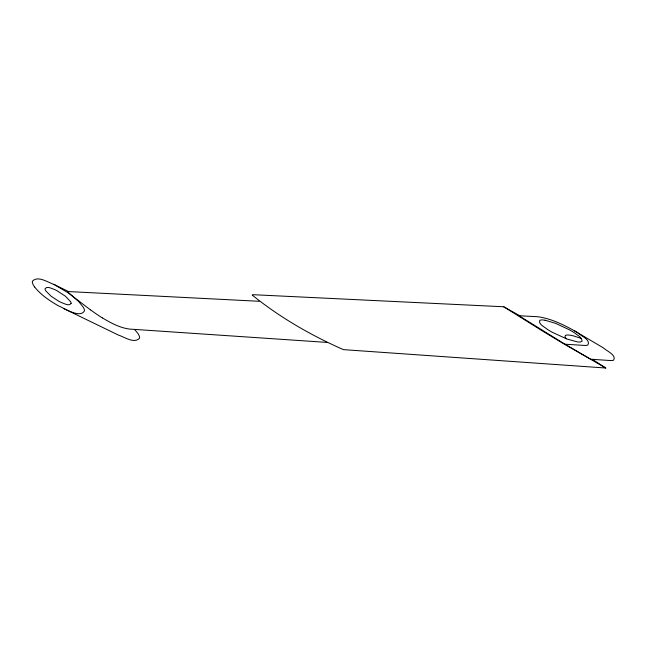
<?xml version="1.0" encoding="UTF-8"?>
<svg xmlns="http://www.w3.org/2000/svg" width="647" height="647" viewBox="0 0 647 647"><rect width="100%" height="100%" fill="white"/><g stroke="black" fill="none" stroke-linecap="round" stroke-linejoin="round"><path stroke-width="0.97" d="M565.438 335.486L564.96 336.683L566.093 338.713M519.994 315.857L503.698 306.767L252.815 294.684L252.217 295.072C279.488 317.176 311.264 335.542 343.46 349.639L605.778 368.022L592.377 359.336M67.927 291.538L259.188 301.284M564.944 344.22L584.184 345.409A61.667 9.859 28 0 0 587.799 345.029C591.115 340.096 581.224 335.939 578.183 333.116A20.243 3.235 28 0 0 574.665 330.949C563.068 324.519 550.743 318.373 537.439 316.707L519.04 315.752L564.944 344.22L590.768 359.222L609.967 360.516A60.082 9.608 28 0 0 613.574 360.161C616.834 355.227 606.935 351.111 603.894 348.288A20.526 3.284 28 0 0 600.376 346.113L574.665 330.949M327.002 342.4L129.157 329.04C119.493 327.657 110.694 322.853 102.412 317.928M545.041 320.216L555.555 323.322L569.603 329.905A15.568 2.491 28 0 1 574.504 332.873C577.14 335.154 582.243 337.208 582.09 341.204L580.432 341.988A47.878 7.651 28 0 1 577.359 341.891L566.748 338.955L552.263 332.275A15.609 2.499 28 0 1 546.893 329.032C544.523 326.84 538.255 324.301 539.719 320.435A47.166 7.538 28 0 1 545.057 320.225M605.754 368.054L562.235 342.878A776.077 124.078 28 0 1 543.464 331.604L503.698 306.767M581.249 338.438L573.711 335.963A45.436 7.263 28 0 0 565.478 335.51M34.623 286.969C40.915 294.967 49.568 300.718 58.287 305.764C64.231 308.134 80.188 318.858 84.506 310.77A97.228 15.544 28 0 0 83.342 307.333L78.829 301.688L68.267 292.355M68.501 291.562L53.919 284.397C47.781 282.359 37.849 275.315 32.407 281.202A96.055 15.358 28 0 0 34.631 286.977M63.43 308.449L118.385 335.057C124.394 336.982 134.317 344.034 139.558 338.187A91.251 14.59 28 0 0 137.851 333.407L134.544 329.404M53.919 284.397L67.814 292.614L90.588 309.962M68.331 292.363A6.858 1.1 28 0 1 67.7 291.417M102.291 317.903A56.16 8.977 28 0 1 90.758 310.018M71.121 303.322C69.439 306.686 64.255 303.443 61.659 302.667A8.039 1.286 28 0 1 58.659 301.17L51.105 296.237L45.824 290.891A48.436 7.748 28 0 1 45.055 288.691C47.142 285.691 51.841 288.683 54.574 289.541A8.039 1.286 28 0 1 56.92 290.689L65.452 296.245L70.628 301.753A48.654 7.78 28 0 1 71.121 303.322"/></g></svg>
